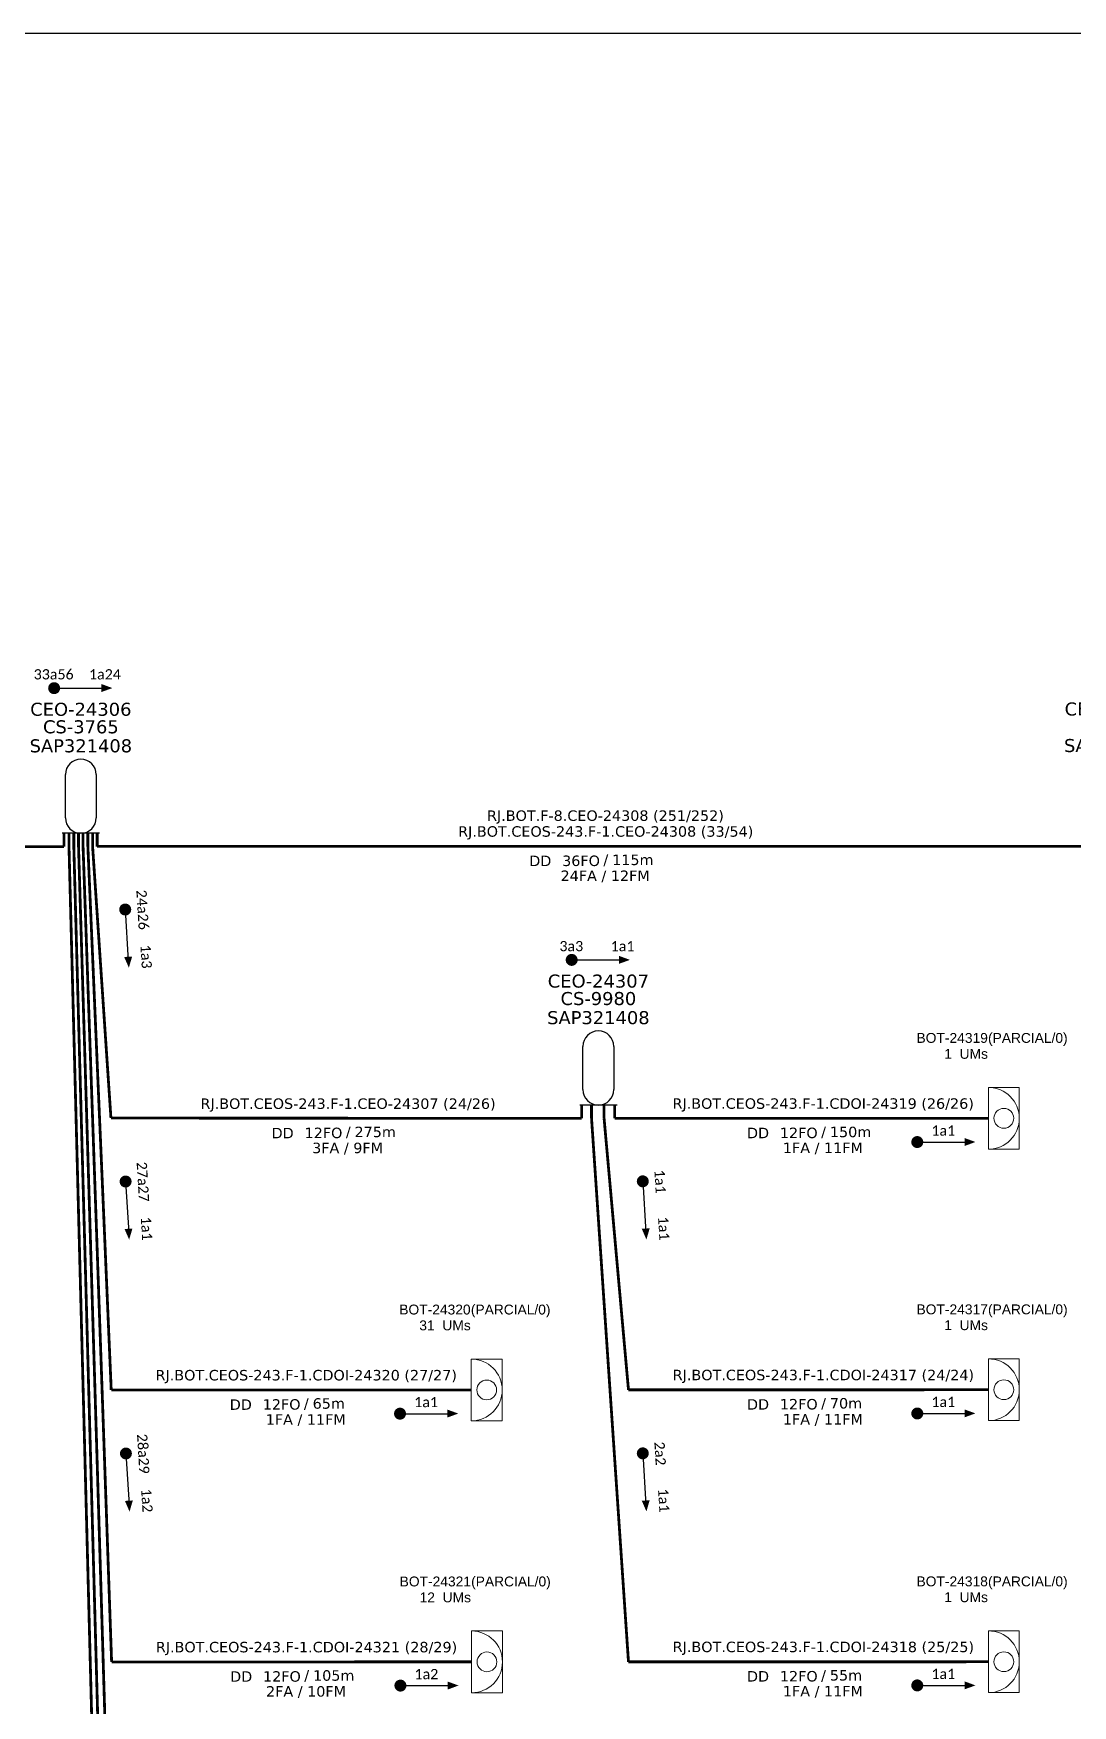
# Model space of a CAD drawing. Extents: x 890 to 4090, y 1694 to 3298.
# Drawn here: x 1224.2 to 1332, y 2114.8 to 2288.1 of the extents above; entities that cross this region are included whole.
import ezdxf
from ezdxf.enums import TextEntityAlignment as Align

# ---------------------------------------------------------------- set-up
doc = ezdxf.new("R2010")
doc.units = 0
doc.header["$MEASUREMENT"] = 0
doc.layers.get('0').update_dxf_attribs({"linetype": 'CONTINUOUS'})
for name, color, linetype, lineweight in [("20.0-LEGENDA DOS CDO'S", 1, 'CONTINUOUS', 0), ('20.1-CDO_INTERIOR', 1, 'CONTINUOUS', 0), ('40.1-ETIQUETAS', 1, 'CONTINUOUS', 20)]:
    doc.layers.add(name, color=color, linetype=linetype, lineweight=lineweight)
for name, color, linetype in [('20.4-CEOS', 1, 'CONTINUOUS'), ('CAP a instalar', 1, 'CONTINUOUS'), ('SETA', 7, 'CONTINUOUS')]:
    doc.layers.add(name, color=color, linetype=linetype)
doc.styles.add('ARIAL', font='arial.ttf')
doc.styles.add('siredit', font='verdana.ttf')

# ---------------------------------------------------------------- blocks, each defined once
blk = doc.blocks.new('CDOI_INT')
at = {"layer": '20.1-CDO_INTERIOR', "color": 0, "lineweight": 18}
blk.add_lwpolyline([(4.25, -4.25), (4.25, 4.25), (0, 4.25), (0, -4.25)], close=True, dxfattribs=at)
blk.add_circle((2.12, 0), 1.36, dxfattribs=at)
blk.add_arc((0, 0), 4.25, 270, 90, dxfattribs=at)
at = {"layer": "20.0-LEGENDA DOS CDO'S", "color": 0, "style": 'ARIAL'}
for tag, p in [('CDO_N', (-0.08, 10.38)), ('SPLITER_1', (21.18, 10.38)), ('SURVEY', (-0.08, 8.2)), ('SPLITER_2', (21.19, 8.68)), ('SAP', (-0.08, 6.23)), ('1:XX', (5.94, -2.22)), ('UMS', (5.94, -4.24))]:
    blk.add_attdef(tag, p, '', height=1.36, dxfattribs=at)
blk.add_attdef('FIBRAS_UTILIZADAS', text='', height=1.36, dxfattribs=at).set_placement((15.34, 10.38), align=Align.CENTER)
blk = doc.blocks.new('ETIQUETA_RS5F')
at = {"layer": '40.1-ETIQUETAS', "color": 0, "style": 'siredit'}
blk.add_text('/', height=1.5, dxfattribs=at).set_placement((1.55, -1.95), align=Align.MIDDLE_RIGHT)
for tag, p in [('ETIQUETA_R_PRIMARIA', (1.18, 4.1)), ('ETIQUETA_R_SECUNDARIA', (1.18, 2.1)), ('F_ATIVAS/F_MORTAS', (1.11, -4.24))]:
    blk.add_attdef(tag, text='', height=1.5, dxfattribs=at).set_placement(p, align=Align.MIDDLE_CENTER)
for tag, p in [('TIPO_CABO', (-6.62, -2.12)), ('CAP_CABO', (0.37, -2.09))]:
    blk.add_attdef(tag, text='', height=1.5, dxfattribs=at).set_placement(p, align=Align.MIDDLE_RIGHT)
blk.add_attdef('METROS', text='', height=1.5, dxfattribs=at).set_placement((2.11, -1.95), align=Align.MIDDLE_LEFT)
for tag, p in [('FUSÃO_1', (0.82, -8.39)), ('FUSÃO_2', (0.82, -10.6)), ('FUSÃO_3', (0.82, -12.93)), ('FUSÃO_4', (0.82, -15.14)), ('FUSÃO_5', (0.82, -17.16))]:
    blk.add_attdef(tag, text='', height=1.5, dxfattribs=at).set_placement(p, align=Align.CENTER)

msp = doc.modelspace()

# ---------------------------------------------------------------- linework, layer by layer
msp.add_lwpolyline([(890.38, 1694.07), (1728.95, 1694.07), (1728.95, 2288.07), (890.38, 2288.07), (890.38, 1694.07)])
at = {"const_width": 0.62, "elevation": 2.2}
for points in [[(1226.08, 2220.22, 1), (1226.7, 2220.22, 1)], [(1233.74, 2197.59, 1), (1233.78, 2196.97, 1)], [(1279.75, 2192.06, 1), (1280.37, 2192.06, 1)], [(1315.59, 2173.18, 1), (1316.21, 2173.18, 1)], [(1233.78, 2169.4, 1), (1233.82, 2168.78, 1)], [(1287.42, 2169.42, 1), (1287.45, 2168.8, 1)], [(1261.95, 2145.03, 1), (1262.57, 2145.03, 1)], [(1315.59, 2145.05, 1), (1316.21, 2145.05, 1)], [(1233.82, 2141.21, 1), (1233.85, 2140.6, 1)], [(1287.42, 2141.23, 1), (1287.45, 2140.61, 1)], [(1261.99, 2116.85, 1), (1262.61, 2116.85, 1)], [(1315.59, 2116.87, 1), (1316.21, 2116.87, 1)]]:
    msp.add_lwpolyline(points, format="xyb", close=True, dxfattribs=at)
at = {"layer": '20.4-CEOS', "color": 0}
for p, q in [((1227.56, 2206.78, 2.2), (1227.56, 2211.26, 2.2)), ((1230.75, 2211.26, 2.2), (1230.75, 2206.78, 2.2)), ((1231.08, 2205.18, 2.2), (1227.23, 2205.18, 2.2)), ((1281.23, 2178.61, 2.2), (1281.23, 2183.09, 2.2)), ((1284.43, 2183.09, 2.2), (1284.43, 2178.61, 2.2)), ((1284.76, 2177.01, 2.2), (1280.9, 2177.01, 2.2))]:
    msp.add_line(p, q, dxfattribs=at)
for centre, start, end in [((1229.16, 2211.26, 2.2), 0, 180), ((1229.16, 2206.78, 2.2), 180, 0), ((1282.83, 2183.09, 2.2), 0, 180), ((1282.83, 2178.61, 2.2), 180, 0)]:
    msp.add_arc(centre, 1.6, start, end, dxfattribs=at)
at = {"layer": 'CAP a instalar', "color": 0, "ltscale": 7, "const_width": 0.289, "elevation": 2.2}
for points in [[(1227.42, 2203.79), (1227.42, 2205.18)], [(1230.38, 2203.79), (1230.38, 2205.18)], [(1230.85, 2203.79), (1230.85, 2205.18)], [(1177.21, 2203.78), (1227.42, 2203.79)], [(1232.28, 2175.67), (1230.38, 2203.79)], [(1230.85, 2203.83), (1334.7, 2203.83)], [(1281.1, 2175.63), (1281.1, 2177.01)], [(1232.28, 2175.67), (1281.1, 2175.63)]]:
    msp.add_lwpolyline(points, dxfattribs=at)
at = {"layer": 'CAP a instalar', "color": 8, "ltscale": 7, "const_width": 0.289, "elevation": 2.2}
for points in [[(1227.93, 2203.79), (1227.93, 2205.18)], [(1228.43, 2203.79), (1228.43, 2205.18)], [(1228.92, 2203.79), (1228.92, 2205.18)], [(1229.39, 2203.79), (1229.39, 2205.18)], [(1229.89, 2203.79), (1229.89, 2205.18)], [(1232.34, 2034.81), (1227.93, 2203.79)], [(1232.3, 2062.99), (1228.43, 2203.79)], [(1232.33, 2091.14), (1228.92, 2203.79)], [(1232.35, 2119.3), (1229.39, 2203.79)], [(1232.31, 2147.48), (1229.89, 2203.79)], [(1282.12, 2175.63), (1282.12, 2177.01)], [(1283.42, 2175.63), (1283.42, 2177.01)], [(1284.52, 2175.63), (1284.52, 2177.01)], [(1285.95, 2119.31), (1282.12, 2175.63)], [(1285.95, 2147.5), (1283.42, 2175.63)], [(1284.52, 2175.63), (1323.28, 2175.64)], [(1232.31, 2147.48), (1269.64, 2147.49)], [(1285.95, 2147.5), (1323.28, 2147.51)], [(1232.35, 2119.3), (1269.68, 2119.31)], [(1285.95, 2119.31), (1323.28, 2119.32)]]:
    msp.add_lwpolyline(points, dxfattribs=at)
at = {"layer": 'SETA', "elevation": 2.2}
for points in [[(1226.39, 2220.22), (1231.72, 2220.22)], [(1226.39, 2220.22), (1231.72, 2220.22)], [(1233.76, 2197.28), (1234.08, 2191.96)], [(1280.06, 2192.06), (1285.39, 2192.06)], [(1280.06, 2192.06), (1285.39, 2192.06)], [(1315.9, 2173.18), (1321.23, 2173.18)], [(1233.8, 2169.09), (1234.12, 2163.77)], [(1287.44, 2169.11), (1287.76, 2163.79)], [(1262.26, 2145.03), (1267.59, 2145.03)], [(1315.9, 2145.05), (1321.23, 2145.05)], [(1233.83, 2140.91), (1234.16, 2135.59)], [(1287.44, 2140.92), (1287.76, 2135.6)], [(1262.3, 2116.85), (1267.62, 2116.85)], [(1315.9, 2116.87), (1321.23, 2116.87)]]:
    msp.add_lwpolyline(points, dxfattribs=at)
at = {"layer": 'SETA'}
for points in [[(1231.29, 2220.65, 2.2), (1232.43, 2220.23, 2.2), (1231.29, 2219.82, 2.2)], [(1231.29, 2220.65, 2.2), (1232.43, 2220.23, 2.2), (1231.29, 2219.82, 2.2)], [(1234.48, 2192.41, 2.2), (1234.14, 2191.25, 2.2), (1233.65, 2192.36, 2.2)], [(1284.96, 2192.48, 2.2), (1286.1, 2192.06, 2.2), (1284.96, 2191.65, 2.2)], [(1284.96, 2192.48, 2.2), (1286.1, 2192.06, 2.2), (1284.96, 2191.65, 2.2)], [(1320.8, 2173.6, 2.2), (1321.93, 2173.19, 2.2), (1320.8, 2172.77, 2.2)], [(1234.51, 2164.22, 2.2), (1234.17, 2163.07, 2.2), (1233.69, 2164.17, 2.2)], [(1288.15, 2164.24, 2.2), (1287.81, 2163.08, 2.2), (1287.33, 2164.19, 2.2)], [(1267.16, 2145.46, 2.2), (1268.3, 2145.04, 2.2), (1267.16, 2144.63, 2.2)], [(1320.8, 2145.47, 2.2), (1321.93, 2145.06, 2.2), (1320.8, 2144.65, 2.2)], [(1234.55, 2136.04, 2.2), (1234.21, 2134.88, 2.2), (1233.73, 2135.99, 2.2)], [(1288.15, 2136.06, 2.2), (1287.81, 2134.9, 2.2), (1287.33, 2136.01, 2.2)], [(1267.2, 2117.27, 2.2), (1268.33, 2116.86, 2.2), (1267.2, 2116.44, 2.2)], [(1320.8, 2117.29, 2.2), (1321.93, 2116.87, 2.2), (1320.8, 2116.46, 2.2)]]:
    msp.add_solid(points, dxfattribs=at)

# ---------------------------------------------------------------- block references
at = {"layer": '20.1-CDO_INTERIOR', "color": 8, "ltscale": 11}
ref = msp.add_blockref('CDOI_INT', (1323.28, 2175.64, 2.2), dxfattribs=dict(at, xscale=0.7533554517852777, yscale=0.7533554517852777, zscale=0.7533554517852777))
ref.add_attrib('CDO_N', 'BOT-24319', dxfattribs={"layer": "20.0-LEGENDA DOS CDO'S", "color": 8, "height": 1.025, "style": 'ARIAL'}).set_placement((1323.22, 2183.46, 2.2), align=Align.RIGHT)
ref.add_attrib('FIBRAS_UTILIZADAS', '    (PARCIAL/0)', dxfattribs={"layer": "20.0-LEGENDA DOS CDO'S", "color": 8, "height": 1.0227, "style": 'ARIAL'}).set_placement((1326.57, 2183.46, 2.2), align=Align.CENTER)
ref.add_attrib('SURVEY', '1  UMs', dxfattribs={"layer": "20.0-LEGENDA DOS CDO'S", "color": 8, "height": 1.025, "style": 'ARIAL'}).set_placement((1323.23, 2181.81, 2.2), align=Align.RIGHT)
ref = msp.add_blockref('CDOI_INT', (1269.65, 2147.49, 2.2), dxfattribs=dict(at, xscale=0.7533554517852777, yscale=0.7533554517852777, zscale=0.7533554517852777))
ref.add_attrib('CDO_N', 'BOT-24320', dxfattribs={"layer": "20.0-LEGENDA DOS CDO'S", "color": 8, "height": 1.025, "style": 'ARIAL'}).set_placement((1269.58, 2155.31, 2.2), align=Align.RIGHT)
ref.add_attrib('FIBRAS_UTILIZADAS', '    (PARCIAL/0)', dxfattribs={"layer": "20.0-LEGENDA DOS CDO'S", "color": 8, "height": 1.0227, "style": 'ARIAL'}).set_placement((1272.94, 2155.31, 2.2), align=Align.CENTER)
ref.add_attrib('SURVEY', '31  UMs', dxfattribs={"layer": "20.0-LEGENDA DOS CDO'S", "color": 8, "height": 1.025, "style": 'ARIAL'}).set_placement((1269.59, 2153.67, 2.2), align=Align.RIGHT)
ref = msp.add_blockref('CDOI_INT', (1323.28, 2147.51, 2.2), dxfattribs=dict(at, xscale=0.7533554517852777, yscale=0.7533554517852777, zscale=0.7533554517852777))
ref.add_attrib('CDO_N', 'BOT-24317', dxfattribs={"layer": "20.0-LEGENDA DOS CDO'S", "color": 8, "height": 1.025, "style": 'ARIAL'}).set_placement((1323.22, 2155.33, 2.2), align=Align.RIGHT)
ref.add_attrib('FIBRAS_UTILIZADAS', '    (PARCIAL/0)', dxfattribs={"layer": "20.0-LEGENDA DOS CDO'S", "color": 8, "height": 1.0227, "style": 'ARIAL'}).set_placement((1326.57, 2155.33, 2.2), align=Align.CENTER)
ref.add_attrib('SURVEY', '1  UMs', dxfattribs={"layer": "20.0-LEGENDA DOS CDO'S", "color": 8, "height": 1.025, "style": 'ARIAL'}).set_placement((1323.23, 2153.69, 2.2), align=Align.RIGHT)
ref = msp.add_blockref('CDOI_INT', (1269.68, 2119.31, 2.2), dxfattribs=dict(at, xscale=0.7533554517852777, yscale=0.7533554517852777, zscale=0.7533554517852777))
ref.add_attrib('CDO_N', 'BOT-24321', dxfattribs={"layer": "20.0-LEGENDA DOS CDO'S", "color": 8, "height": 1.025, "style": 'ARIAL'}).set_placement((1269.62, 2127.13, 2.2), align=Align.RIGHT)
ref.add_attrib('FIBRAS_UTILIZADAS', '    (PARCIAL/0)', dxfattribs={"layer": "20.0-LEGENDA DOS CDO'S", "color": 8, "height": 1.0227, "style": 'ARIAL'}).set_placement((1272.97, 2127.13, 2.2), align=Align.CENTER)
ref.add_attrib('SURVEY', '12  UMs', dxfattribs={"layer": "20.0-LEGENDA DOS CDO'S", "color": 8, "height": 1.025, "style": 'ARIAL'}).set_placement((1269.62, 2125.48, 2.2), align=Align.RIGHT)
ref = msp.add_blockref('CDOI_INT', (1323.28, 2119.32, 2.2), dxfattribs=dict(at, xscale=0.7533554517852777, yscale=0.7533554517852777, zscale=0.7533554517852777))
ref.add_attrib('CDO_N', 'BOT-24318', dxfattribs={"layer": "20.0-LEGENDA DOS CDO'S", "color": 8, "height": 1.025, "style": 'ARIAL'}).set_placement((1323.22, 2127.14, 2.2), align=Align.RIGHT)
ref.add_attrib('FIBRAS_UTILIZADAS', '    (PARCIAL/0)', dxfattribs={"layer": "20.0-LEGENDA DOS CDO'S", "color": 8, "height": 1.0227, "style": 'ARIAL'}).set_placement((1326.57, 2127.14, 2.2), align=Align.CENTER)
ref.add_attrib('SURVEY', '1  UMs', dxfattribs={"layer": "20.0-LEGENDA DOS CDO'S", "color": 8, "height": 1.025, "style": 'ARIAL'}).set_placement((1323.23, 2125.5, 2.2), align=Align.RIGHT)
at = {"layer": '40.1-ETIQUETAS', "color": 0}
ref = msp.add_blockref('ETIQUETA_RS5F', (1282.73, 2203.85, 2.2), dxfattribs=dict(at, xscale=0.7229735360686504, yscale=0.7229735360686504, zscale=0.7229735360686504))
ref.add_attrib('ETIQUETA_R_PRIMARIA', 'RJ.BOT.F-8.CEO-24308 (251/252)', dxfattribs={"color": 0, "height": 1.0845, "style": 'siredit'}).set_placement((1283.56, 2207.01, 2.2), align=Align.MIDDLE_CENTER)
ref.add_attrib('ETIQUETA_R_SECUNDARIA', 'RJ.BOT.CEOS-243.F-1.CEO-24308 (33/54)', dxfattribs={"color": 0, "height": 1.0845, "style": 'siredit'}).set_placement((1283.59, 2205.37, 2.2), align=Align.MIDDLE_CENTER)
ref.add_attrib('TIPO_CABO', 'DD', dxfattribs={"color": 0, "height": 1.084, "style": 'siredit'}).set_placement((1277.95, 2202.32, 2.2), align=Align.MIDDLE_RIGHT)
ref.add_attrib('CAP_CABO', '36FO', dxfattribs={"color": 0, "height": 1.084, "style": 'siredit'}).set_placement((1282.99, 2202.33, 2.2), align=Align.MIDDLE_RIGHT)
ref.add_attrib('METROS', '115m', dxfattribs={"color": 0, "height": 1.084, "style": 'siredit'}).set_placement((1284.26, 2202.43, 2.2), align=Align.MIDDLE_LEFT)
ref.add_attrib('F_ATIVAS/F_MORTAS', '24FA / 12FM', dxfattribs={"color": 0, "height": 1.0845, "style": 'siredit'}).set_placement((1283.53, 2200.78, 2.2), align=Align.MIDDLE_CENTER)
ref = msp.add_blockref('ETIQUETA_RS5F', (1256.02, 2175.64, 2.2), dxfattribs=dict(at, xscale=0.7229735360686504, yscale=0.7229735360686504, zscale=0.7229735360686504))
ref.add_attrib('ETIQUETA_R_SECUNDARIA', 'RJ.BOT.CEOS-243.F-1.CEO-24307 (24/26)', dxfattribs={"color": 0, "height": 1.0845, "style": 'siredit'}).set_placement((1256.87, 2177.16, 2.2), align=Align.MIDDLE_CENTER)
ref.add_attrib('TIPO_CABO', 'DD', dxfattribs={"color": 0, "height": 1.084, "style": 'siredit'}).set_placement((1251.23, 2174.11, 2.2), align=Align.MIDDLE_RIGHT)
ref.add_attrib('CAP_CABO', '12FO', dxfattribs={"color": 0, "height": 1.084, "style": 'siredit'}).set_placement((1256.28, 2174.13, 2.2), align=Align.MIDDLE_RIGHT)
ref.add_attrib('METROS', '275m', dxfattribs={"color": 0, "height": 1.084, "style": 'siredit'}).set_placement((1257.54, 2174.23, 2.2), align=Align.MIDDLE_LEFT)
ref.add_attrib('F_ATIVAS/F_MORTAS', '3FA / 9FM', dxfattribs={"color": 0, "height": 1.084, "style": 'siredit'}).set_placement((1256.82, 2172.57, 2.2), align=Align.MIDDLE_CENTER)
at = {"layer": '40.1-ETIQUETAS', "color": 8}
ref = msp.add_blockref('ETIQUETA_RS5F', (1305.31, 2175.65, 2.2), dxfattribs=dict(at, xscale=0.7229735360686504, yscale=0.7229735360686504, zscale=0.7229735360686504))
ref.add_attrib('ETIQUETA_R_PRIMARIA', 'RJ.BOT.CEOS-243.F-1.CDOI-24319 (26/26)', dxfattribs={"color": 0, "height": 1.0845, "style": 'siredit'}).set_placement((1306.14, 2177.17, 2.2), align=Align.MIDDLE_CENTER)
ref.add_attrib('TIPO_CABO', 'DD', dxfattribs={"color": 0, "height": 1.084, "style": 'siredit'}).set_placement((1300.53, 2174.12, 2.2), align=Align.MIDDLE_RIGHT)
ref.add_attrib('CAP_CABO', '12FO', dxfattribs={"color": 0, "height": 1.084, "style": 'siredit'}).set_placement((1305.57, 2174.13, 2.2), align=Align.MIDDLE_RIGHT)
ref.add_attrib('METROS', '150m', dxfattribs={"color": 0, "height": 1.084, "style": 'siredit'}).set_placement((1306.84, 2174.23, 2.2), align=Align.MIDDLE_LEFT)
ref.add_attrib('F_ATIVAS/F_MORTAS', '1FA / 11FM', dxfattribs={"color": 0, "height": 1.084, "style": 'siredit'}).set_placement((1306.11, 2172.58, 2.2), align=Align.MIDDLE_CENTER)
ref = msp.add_blockref('ETIQUETA_RS5F', (1251.67, 2147.5, 2.2), dxfattribs=dict(at, xscale=0.7229735360686504, yscale=0.7229735360686504, zscale=0.7229735360686504))
ref.add_attrib('ETIQUETA_R_SECUNDARIA', 'RJ.BOT.CEOS-243.F-1.CDOI-24320 (27/27)', dxfattribs={"color": 0, "height": 1.0845, "style": 'siredit'}).set_placement((1252.53, 2149.02, 2.2), align=Align.MIDDLE_CENTER)
ref.add_attrib('TIPO_CABO', 'DD', dxfattribs={"color": 0, "height": 1.084, "style": 'siredit'}).set_placement((1246.89, 2145.97, 2.2), align=Align.MIDDLE_RIGHT)
ref.add_attrib('CAP_CABO', '12FO', dxfattribs={"color": 0, "height": 1.084, "style": 'siredit'}).set_placement((1251.94, 2145.99, 2.2), align=Align.MIDDLE_RIGHT)
ref.add_attrib('METROS', '65m', dxfattribs={"color": 0, "height": 1.084, "style": 'siredit'}).set_placement((1253.2, 2146.09, 2.2), align=Align.MIDDLE_LEFT)
ref.add_attrib('F_ATIVAS/F_MORTAS', '1FA / 11FM', dxfattribs={"color": 0, "height": 1.084, "style": 'siredit'}).set_placement((1252.48, 2144.43, 2.2), align=Align.MIDDLE_CENTER)
ref = msp.add_blockref('ETIQUETA_RS5F', (1305.31, 2147.52, 2.2), dxfattribs=dict(at, xscale=0.7229735360686504, yscale=0.7229735360686504, zscale=0.7229735360686504))
ref.add_attrib('ETIQUETA_R_SECUNDARIA', 'RJ.BOT.CEOS-243.F-1.CDOI-24317 (24/24)', dxfattribs={"color": 0, "height": 1.0845, "style": 'siredit'}).set_placement((1306.16, 2149.04, 2.2), align=Align.MIDDLE_CENTER)
ref.add_attrib('TIPO_CABO', 'DD', dxfattribs={"color": 0, "height": 1.084, "style": 'siredit'}).set_placement((1300.53, 2145.99, 2.2), align=Align.MIDDLE_RIGHT)
ref.add_attrib('CAP_CABO', '12FO', dxfattribs={"color": 0, "height": 1.084, "style": 'siredit'}).set_placement((1305.57, 2146.01, 2.2), align=Align.MIDDLE_RIGHT)
ref.add_attrib('METROS', '70m', dxfattribs={"color": 0, "height": 1.084, "style": 'siredit'}).set_placement((1306.84, 2146.11, 2.2), align=Align.MIDDLE_LEFT)
ref.add_attrib('F_ATIVAS/F_MORTAS', '1FA / 11FM', dxfattribs={"color": 0, "height": 1.084, "style": 'siredit'}).set_placement((1306.11, 2144.45, 2.2), align=Align.MIDDLE_CENTER)
ref = msp.add_blockref('ETIQUETA_RS5F', (1251.71, 2119.32, 2.2), dxfattribs=dict(at, xscale=0.7229735360686504, yscale=0.7229735360686504, zscale=0.7229735360686504))
ref.add_attrib('ETIQUETA_R_SECUNDARIA', 'RJ.BOT.CEOS-243.F-1.CDOI-24321 (28/29)', dxfattribs={"color": 0, "height": 1.0845, "style": 'siredit'}).set_placement((1252.56, 2120.84, 2.2), align=Align.MIDDLE_CENTER)
ref.add_attrib('TIPO_CABO', 'DD', dxfattribs={"color": 0, "height": 1.084, "style": 'siredit'}).set_placement((1246.93, 2117.79, 2.2), align=Align.MIDDLE_RIGHT)
ref.add_attrib('CAP_CABO', '12FO', dxfattribs={"color": 0, "height": 1.084, "style": 'siredit'}).set_placement((1251.97, 2117.8, 2.2), align=Align.MIDDLE_RIGHT)
ref.add_attrib('METROS', '105m', dxfattribs={"color": 0, "height": 1.084, "style": 'siredit'}).set_placement((1253.24, 2117.9, 2.2), align=Align.MIDDLE_LEFT)
ref.add_attrib('F_ATIVAS/F_MORTAS', '2FA / 10FM', dxfattribs={"color": 0, "height": 1.084, "style": 'siredit'}).set_placement((1252.51, 2116.25, 2.2), align=Align.MIDDLE_CENTER)
ref = msp.add_blockref('ETIQUETA_RS5F', (1305.31, 2119.33, 2.2), dxfattribs=dict(at, xscale=0.7229735360686504, yscale=0.7229735360686504, zscale=0.7229735360686504))
ref.add_attrib('ETIQUETA_R_SECUNDARIA', 'RJ.BOT.CEOS-243.F-1.CDOI-24318 (25/25)', dxfattribs={"color": 0, "height": 1.0845, "style": 'siredit'}).set_placement((1306.16, 2120.86, 2.2), align=Align.MIDDLE_CENTER)
ref.add_attrib('TIPO_CABO', 'DD', dxfattribs={"color": 0, "height": 1.084, "style": 'siredit'}).set_placement((1300.53, 2117.81, 2.2), align=Align.MIDDLE_RIGHT)
ref.add_attrib('CAP_CABO', '12FO', dxfattribs={"color": 0, "height": 1.084, "style": 'siredit'}).set_placement((1305.57, 2117.82, 2.2), align=Align.MIDDLE_RIGHT)
ref.add_attrib('METROS', '55m', dxfattribs={"color": 0, "height": 1.084, "style": 'siredit'}).set_placement((1306.84, 2117.92, 2.2), align=Align.MIDDLE_LEFT)
ref.add_attrib('F_ATIVAS/F_MORTAS', '1FA / 11FM', dxfattribs={"color": 0, "height": 1.084, "style": 'siredit'}).set_placement((1306.11, 2116.27, 2.2), align=Align.MIDDLE_CENTER)

# ---------------------------------------------------------------- texts
at = {"color": 0, "char_height": 1.0604, "width": 15.7182, "attachment_point": 5}
for s, insert in [('\\C7;\\fCalibri|b0|i0|c0|p34;33a56', (1226.34, 2221.65, 2.2)), ('\\C7;\\fCalibri|b0|i0|c0|p34;1a24', (1231.66, 2221.65, 2.2)), ('\\C7;\\fCalibri|b0|i0|c0|p34;3a3', (1280.02, 2193.48, 2.2)), ('\\C7;\\fCalibri|b0|i0|c0|p34;1a1', (1285.34, 2193.48, 2.2)), ('\\C7;\\fCalibri|b0|i0|c0|p34;1a1', (1318.6, 2174.37, 2.2)), ('\\C7;\\fCalibri|b0|i0|c0|p34;1a1', (1264.96, 2146.23, 2.2)), ('\\C7;\\fCalibri|b0|i0|c0|p34;1a1', (1318.6, 2146.25, 2.2)), ('\\C7;\\fCalibri|b0|i0|c0|p34;1a2', (1264.99, 2118.04, 2.2)), ('\\C7;\\fCalibri|b0|i0|c0|p34;1a1', (1318.6, 2118.06, 2.2))]:
    msp.add_mtext(s, dxfattribs=dict(at, insert=insert))
at = {"color": 0, "char_height": 1.0604, "width": 15.7182, "attachment_point": 5, "rotation": 273.4639}
for s, insert in [('\\C7;\\fCalibri|b0|i0|c0|p34;24a26', (1235.56, 2197.25, 2.2)), ('\\C7;\\fCalibri|b0|i0|c0|p34;1a3', (1235.93, 2192.4, 2.2)), ('\\C7;\\fCalibri|b0|i0|c0|p34;27a27', (1235.59, 2169.06, 2.2)), ('\\C7;\\fCalibri|b0|i0|c0|p34;1a1', (1289.23, 2169.08, 2.2)), ('\\C7;\\fCalibri|b0|i0|c0|p34;1a1', (1235.97, 2164.21, 2.2)), ('\\C7;\\fCalibri|b0|i0|c0|p34;1a1', (1289.61, 2164.23, 2.2)), ('\\C7;\\fCalibri|b0|i0|c0|p34;28a29', (1235.63, 2140.87, 2.2)), ('\\C7;\\fCalibri|b0|i0|c0|p34;2a2', (1289.23, 2140.89, 2.2)), ('\\C7;\\fCalibri|b0|i0|c0|p34;1a2', (1236.01, 2136.03, 2.2)), ('\\C7;\\fCalibri|b0|i0|c0|p34;1a1', (1289.61, 2136.04, 2.2))]:
    msp.add_mtext(s, dxfattribs=dict(at, insert=insert))
at = {"layer": '20.4-CEOS', "color": 0, "style": 'siredit'}
for tag, text, height, p in [('CEO-24306', 'CEOSXXX', 1.353, (1229.16, 2218.71, 2.2)), ('CEO-24308', 'CEOSXXX', 1.353, (1336.43, 2218.74, 2.2)), ('CS-3765', '', 1.35, (1229.16, 2216.89, 2.2)), ('SAP321408', '', 1.35, (1229.16, 2214.92, 2.2)), ('SAP321408', '', 1.35, (1336.43, 2214.95, 2.2)), ('CEO-24307', 'CEOSXXX', 1.353, (1282.83, 2190.54, 2.2)), ('CS-9980', '', 1.35, (1282.83, 2188.73, 2.2)), ('SAP321408', '', 1.35, (1282.83, 2186.75, 2.2))]:
    msp.add_attdef(tag, text=text, height=height, dxfattribs=at).set_placement(p, align=Align.TOP_CENTER)

doc.saveas('drawing.dxf')
